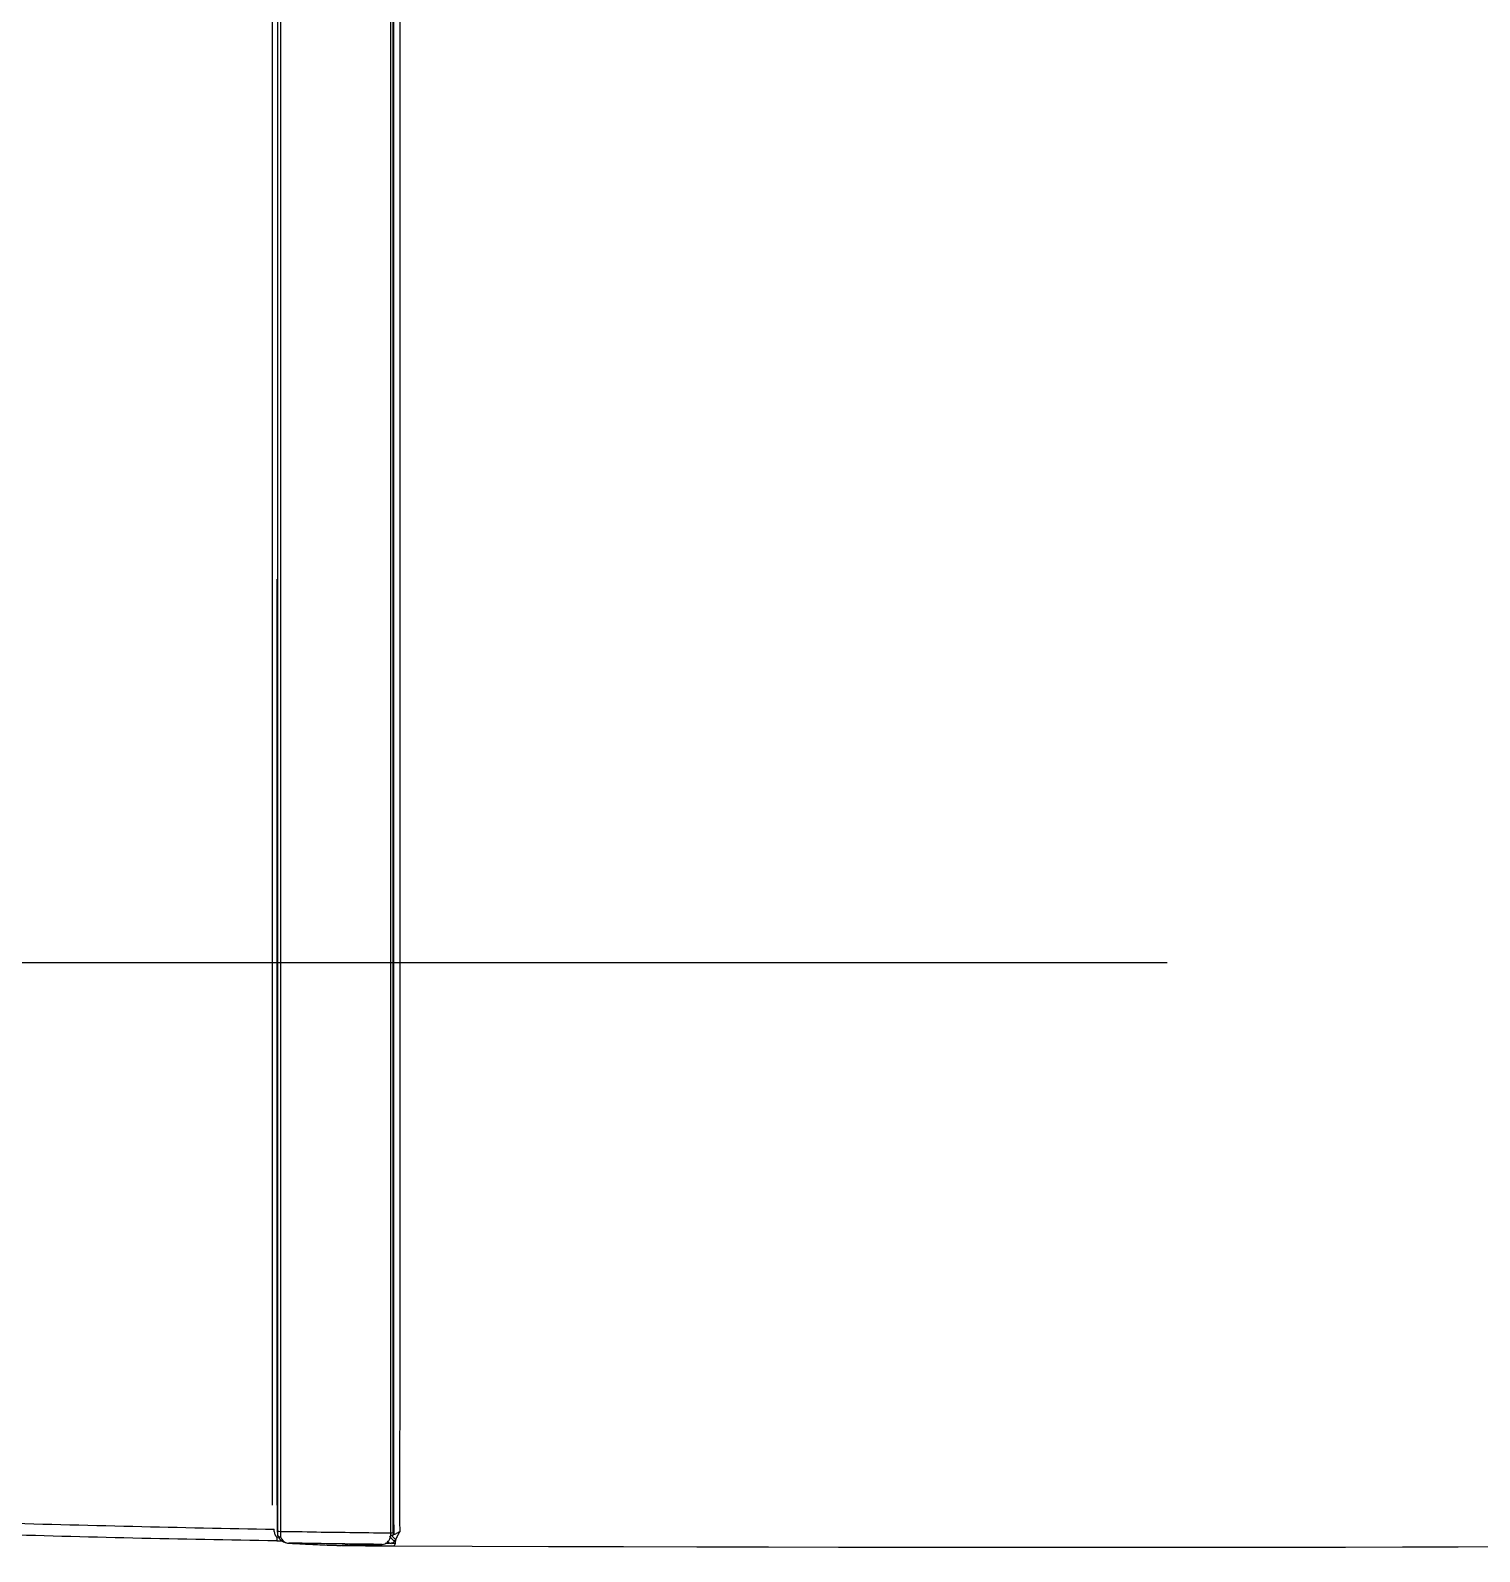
# Model space of a CAD drawing. Header units: millimetres. Extents: x 0 to 460316, y -63250 to 103204.
# Drawn here: x 222277.4 to 222376.5, y 89390.5 to 89494.5 of the extents above; entities that cross this region are included whole.
import ezdxf
from ezdxf.enums import TextEntityAlignment as Align

# ---------------------------------------------------------------- set-up
doc = ezdxf.new("R2010")
doc.units = ezdxf.units.MM
doc.header["$LTSCALE"] = 25
doc.linetypes.add('HIDDEN', pattern=[9.525, 6.35, -3.175])
for name, color, linetype in [('ac-Ref', 8, 'Continuous'), ('FORM(YOURNAME)-11', 1, 'Continuous'), ('도면층8', 8, 'Continuous')]:
    doc.layers.add(name, color=color, linetype=linetype)
doc.styles.add('YOURNAME', font='HY울릉도M.TTF')

# ---------------------------------------------------------------- blocks, each defined once
blk = doc.blocks.new('*U374')
at = {"color": 8}
for p, q in [((1519.72, 193.19), (1519.72, 193.19)), ((1519.78, 190.56), (1519.78, 190.56)), ((1519.79, 190.46), (1519.79, 190.49)), ((1519.79, 190.46), (1519.79, 190.49)), ((1519.77, 189.43), (1519.77, 189.44)), ((1519.64, 186.8), (1519.64, 186.81))]:
    blk.add_line(p, q, dxfattribs=at)
at = {"color": 1, "linetype": 'HIDDEN'}
blk.add_lwpolyline([(1479.94, 484.99), (1479.94, 14.99), (39.94, 14.99), (39.94, 484.99)], close=True, dxfattribs=at)
at = {"color": 8}
blk.add_arc((1519.01, 193.8), 0.2, 80.5717, 90, dxfattribs=at)
for centre, major_axis, ratio, start_param, end_param in [((1518.89, 193.8), (0, -0.2), 0.205027, 1.568733, 3.141593), ((1519.01, 193.8), (0, -0.2), 0.351833, 1.567117, 3.141593), ((1519.01, 193.8), (0.033, 0.197), 0.348188, 4.76642, 6.323186), ((1519.07, 194.06), (-0.393, -0.309), 0.676569, 1.247751, 2.270849), ((1519.16, 193.82), (-0.5, -0.021), 0.710917, 2.398177, 3.067106), ((1518.79, 186.26), (0, -0.2), 0.201921, 0.053462, 1.568761)]:
    blk.add_ellipse(centre, major_axis=major_axis, ratio=ratio, start_param=start_param, end_param=end_param, dxfattribs=at)
for points, degree in [([(1519.83, 194), (1520.22, 309.36), (1519.33, 344.73), (1517.18, 380.02)], 3), ([(1518.39, 194), (1518.56, 194), (1518.73, 194), (1518.89, 194)], 3), ([(1518.89, 194), (1518.93, 194), (1518.97, 194), (1519.01, 194)], 3), ([(1519.08, 193.8), (1519.03, 193.8), (1518.99, 193.8), (1518.94, 193.8)], 3), ([(1519.1, 193.85), (1519.21, 193.92), (1519.3, 194.02), (1519.36, 194.13)], 3), ([(1519.66, 194.12), (1519.65, 194.12), (1519.54, 194.12), (1519.36, 194.13)], 3), ([(1519.36, 194.13), (1519.41, 194.1), (1519.45, 194.07), (1519.49, 194.05)], 3), ([(1519.66, 194.12), (1519.66, 194.02), (1519.66, 193.92), (1519.65, 193.81)], 3), ([(1519.65, 193.81), (1519.66, 193.68), (1519.67, 193.54), (1519.67, 193.4)], 3), ([(1519.83, 194), (1519.78, 194.04), (1519.72, 194.08), (1519.66, 194.12)], 3), ([(1519.78, 190.56), (1519.72, 193.18)], 1), ([(1519.78, 190.87), (1519.78, 190.74), (1519.79, 190.62), (1519.79, 190.49)], 3), ([(1519.79, 190.49), (1519.79, 190.49), (1519.79, 190.49), (1519.79, 190.49)], 3), ([(1519.64, 186.8), (1519.66, 187.34), (1519.69, 187.87)], 2), ([(1519.49, 186), (1519.49, 186.16), (1519.49, 186.31), (1519.49, 186.47)], 3), ([(1518.89, 186.05), (1518.27, 186.05), (1517.66, 186.05), (1517.05, 186.05)], 3), ([(1518.89, 186.05), (1518.89, 186.05), (1518.89, 186.05), (1518.89, 186.05)], 3), ([(1519.26, 186), (1519.23, 186.05), (1519.18, 186.11), (1519.13, 186.14)], 3), ([(1519.26, 186), (1519.4, 186), (1519.49, 185.99), (1519.49, 185.99)], 3)]:
    blk.add_open_spline(points, degree=degree, dxfattribs=at)
for points, knots in [([(1039.94, 193.94), (1119.89, 193.94), (1199.84, 193.94), (1299.77, 193.94), (1319.76, 193.94), (1359.74, 193.94), (1379.73, 193.94), (1419.69, 193.94), (1439.67, 193.94), (1469.52, 193.94), (1479.45, 193.94), (1494.31, 193.94), (1499.26, 193.94), (1509.14, 193.94), (1514.08, 193.94), (1518.98, 193.94)], [0, 0, 0, 0, 0.5, 0.5, 0.625, 0.625, 0.75, 0.75, 0.875, 0.875, 0.9375, 0.9375, 0.96875, 0.96875, 1, 1, 1, 1]), ([(1518.94, 193.8), (1514.03, 193.8), (1509.09, 193.8), (1499.21, 193.8), (1494.26, 193.8), (1479.4, 193.8), (1469.47, 193.8), (1439.62, 193.8), (1419.64, 193.8), (1379.68, 193.8), (1359.7, 193.8), (1319.73, 193.8), (1299.74, 193.8), (1199.82, 193.8), (1119.88, 193.8), (1039.94, 193.8)], [0, 0, 0, 0, 0.03125, 0.03125, 0.0625, 0.0625, 0.125, 0.125, 0.25, 0.25, 0.375, 0.375, 0.5, 0.5, 1, 1, 1, 1]), ([(1329.85, 194.41), (1345.65, 194.41), (1361.45, 194.41), (1393.05, 194.41), (1408.85, 194.41), (1440.42, 194.41), (1456.18, 194.41), (1479.77, 194.41), (1487.62, 194.41), (1499.36, 194.41), (1503.27, 194.41), (1511.08, 194.41), (1514.98, 194.37), (1518.86, 194.4)], [0, 0, 0, 0, 0.25, 0.25, 0.5, 0.5, 0.75, 0.75, 0.875, 0.875, 0.9375, 0.9375, 1, 1, 1, 1]), ([(1518.39, 194), (1513.69, 194), (1508.95, 194), (1499.29, 194), (1494.34, 194), (1479.47, 194), (1469.54, 194), (1439.69, 194), (1419.71, 194), (1379.75, 194), (1359.76, 194), (1336.79, 194), (1333.82, 194), (1330.84, 194)], [0, 0, 0, 0, 0.076277, 0.076277, 0.155939, 0.155939, 0.315263, 0.315263, 0.633912, 0.633912, 0.952561, 0.952561, 1, 1, 1, 1]), ([(1518.83, 186.26), (1518.84, 186.64), (1518.84, 187.03), (1518.86, 188.28), (1518.88, 189.14), (1518.9, 190.88), (1518.91, 191.74), (1518.93, 193.01), (1518.93, 193.4), (1518.94, 193.8)], [0, 0, 0, 0, 0.152969, 0.152969, 0.497591, 0.497591, 0.842214, 0.842214, 1, 1, 1, 1]), ([(1519.04, 193.99), (1519.02, 194.04), (1519.01, 194.08), (1518.97, 194.17), (1518.95, 194.21), (1518.92, 194.28), (1518.91, 194.3), (1518.89, 194.33), (1518.88, 194.35), (1518.87, 194.36), (1518.87, 194.37), (1518.87, 194.38), (1518.86, 194.39), (1518.86, 194.39), (1518.86, 194.39), (1518.86, 194.4), (1518.86, 194.4), (1518.86, 194.4)], [0, 0, 0, 0, 0.329841, 0.329841, 0.64484, 0.64484, 0.808285, 0.808285, 0.89597, 0.89597, 0.943441, 0.943441, 0.96921, 0.96921, 0.986236, 0.986236, 1, 1, 1, 1]), ([(1518.86, 194.4), (1518.86, 194.4), (1518.86, 194.4), (1518.86, 194.4), (1518.87, 194.4), (1518.87, 194.39), (1518.88, 194.39), (1518.89, 194.39), (1518.89, 194.38), (1518.91, 194.37), (1518.92, 194.37), (1518.96, 194.35), (1518.98, 194.34), (1519.04, 194.3), (1519.08, 194.28), (1519.21, 194.21), (1519.29, 194.17), (1519.36, 194.13)], [0, 0, 0, 0, 0.009976, 0.009976, 0.022556, 0.022556, 0.04139, 0.04139, 0.07605, 0.07605, 0.139998, 0.139998, 0.259042, 0.259042, 0.487994, 0.487994, 1, 1, 1, 1]), ([(1519.72, 193.19), (1519.72, 193.26), (1519.71, 193.33), (1519.64, 193.48), (1519.59, 193.56), (1519.46, 193.66), (1519.4, 193.7), (1519.26, 193.76), (1519.17, 193.79), (1519.08, 193.8)], [0, 0, 0, 0, 0.259, 0.259, 0.575766, 0.575766, 0.78372, 0.78372, 1, 1, 1, 1]), ([(1519.49, 194.05), (1519.56, 194), (1519.61, 193.95), (1519.65, 193.86), (1519.65, 193.84), (1519.65, 193.81)], [0, 0, 0, 0, 0.71699, 0.71699, 1, 1, 1, 1]), ([(1519.79, 190.49), (1519.8, 190.84), (1519.8, 191.19), (1519.81, 191.89), (1519.81, 192.24), (1519.82, 193.06), (1519.83, 193.53), (1519.83, 194)], [0, 0, 0, 0, 0.298691, 0.298691, 0.597383, 0.597383, 1, 1, 1, 1]), ([(1519.72, 193.19), (1519.72, 192.99), (1519.72, 192.8), (1519.71, 191.73), (1519.7, 190.87), (1519.67, 189.13), (1519.66, 188.26), (1519.64, 187.2), (1519.64, 187.01), (1519.64, 186.81)], [0, 0, 0, 0, 0.092017, 0.092017, 0.499829, 0.499829, 0.907641, 0.907641, 1, 1, 1, 1]), ([(1519.78, 190.56), (1519.77, 191), (1519.76, 191.43), (1519.74, 192.31), (1519.73, 192.75), (1519.72, 193.19)], [0, 0, 0, 0, 0.5, 0.5, 1, 1, 1, 1]), ([(1519.77, 189.44), (1519.77, 189.5), (1519.77, 189.57), (1519.78, 189.73), (1519.78, 189.82), (1519.78, 190), (1519.79, 190.09), (1519.79, 190.26), (1519.79, 190.34), (1519.79, 190.47), (1519.78, 190.51), (1519.78, 190.56)], [0, 0, 0, 0, 0.21624, 0.21624, 0.432749, 0.432749, 0.645647, 0.645647, 0.856424, 0.856424, 1, 1, 1, 1]), ([(1519.64, 186.81), (1519.66, 187.25), (1519.68, 187.68), (1519.73, 188.56), (1519.75, 189), (1519.77, 189.44)], [0, 0, 0, 0, 0.5, 0.5, 1, 1, 1, 1]), ([(1039.94, 186.26), (1119.86, 186.26), (1199.78, 186.26), (1299.68, 186.26), (1319.66, 186.26), (1359.62, 186.26), (1379.6, 186.26), (1419.55, 186.26), (1439.51, 186.26), (1469.34, 186.26), (1479.27, 186.26), (1494.15, 186.26), (1499.1, 186.26), (1508.99, 186.26), (1513.93, 186.26), (1518.83, 186.26)], [0, 0, 0, 0, 0.5, 0.5, 0.625, 0.625, 0.75, 0.75, 0.875, 0.875, 0.9375, 0.9375, 0.96875, 0.96875, 1, 1, 1, 1]), ([(1518.83, 186.26), (1518.94, 186.26), (1519.05, 186.26), (1519.16, 186.25), (1519.18, 186.25), (1519.2, 186.25)], [0, 0, 0, 0, 0.840137, 0.840137, 1, 1, 1, 1]), ([(1519.12, 186.05), (1519.12, 186.05), (1519.12, 186.05), (1519.14, 186.06), (1519.15, 186.07), (1519.17, 186.09), (1519.18, 186.1), (1519.19, 186.12), (1519.19, 186.12), (1519.19, 186.14), (1519.2, 186.16), (1519.2, 186.2), (1519.2, 186.23), (1519.2, 186.25), (1519.2, 186.25), (1519.2, 186.25)], [0, 0, 0, 0, 0.055006, 0.055006, 0.276288, 0.276288, 0.497423, 0.497423, 0.530007, 0.530007, 0.756604, 0.756604, 0.983112, 0.983112, 1, 1, 1, 1]), ([(1519.13, 186.07), (1519.16, 186.08), (1519.28, 186.12), (1519.45, 186.27), (1519.59, 186.52), (1519.63, 186.7), (1519.64, 186.8)], [0, 0, 0, 0, 0.088268, 0.35843, 0.674319, 1, 1, 1, 1]), ([(1519.2, 186.25), (1519.26, 186.28), (1519.32, 186.31), (1519.45, 186.4), (1519.51, 186.46), (1519.6, 186.62), (1519.63, 186.71), (1519.64, 186.81)], [0, 0, 0, 0, 0.226788, 0.226788, 0.577205, 0.577205, 1, 1, 1, 1]), ([(1518.79, 186.06), (1513.89, 186.06), (1508.95, 186.06), (1499.07, 186.06), (1494.11, 186.06), (1479.24, 186.06), (1469.31, 186.06), (1439.47, 186.06), (1419.52, 186.06), (1379.58, 186.06), (1359.6, 186.06), (1319.64, 186.06), (1299.66, 186.06), (1199.77, 186.06), (1119.86, 186.06), (1039.94, 186.06)], [0, 0, 0, 0, 0.03125, 0.03125, 0.0625, 0.0625, 0.125, 0.125, 0.25, 0.25, 0.375, 0.375, 0.5, 0.5, 1, 1, 1, 1]), ([(1517.05, 185.7), (1508.46, 185.7), (1499.79, 185.7), (1482.12, 185.7), (1473.1, 185.7), (1446, 185.7), (1427.88, 185.7), (1409.74, 185.7)], [0, 0, 0, 0, 0.243248, 0.243248, 0.495499, 0.495499, 1, 1, 1, 1]), ([(1517.05, 186.02), (1512.16, 186.02), (1507.25, 186.02), (1497.42, 186.02), (1492.5, 186.02), (1477.71, 186.02), (1467.82, 186.02), (1456.52, 186.02), (1455.11, 186.02), (1453.7, 186.02)], [0, 0, 0, 0, 0.233427, 0.233427, 0.466853, 0.466853, 0.933707, 0.933707, 1, 1, 1, 1]), ([(1517.05, 186.05), (1517.05, 186.04), (1517.05, 186.03), (1517.05, 186.02), (1517.05, 186.02), (1517.05, 186.02)], [0, 0, 0, 0, 0.865418, 0.865418, 1, 1, 1, 1]), ([(1518.23, 166.3), (1518.32, 169.59), (1518.41, 172.87), (1518.56, 179.38), (1518.63, 182.6), (1518.68, 185.82)], [0, 0, 0, 0, 0.505489, 0.505489, 1, 1, 1, 1]), ([(1519.25, 186), (1519.2, 185.95), (1519.13, 185.91), (1518.98, 185.86), (1518.9, 185.84), (1518.78, 185.82), (1518.73, 185.82), (1518.68, 185.82)], [0, 0, 0, 0, 0.426124, 0.426124, 0.795442, 0.795442, 1, 1, 1, 1]), ([(1519.12, 186.05), (1519.09, 186.05), (1519.07, 186.06), (1518.97, 186.06), (1518.88, 186.06), (1518.79, 186.06)], [0, 0, 0, 0, 0.249344, 0.249344, 1, 1, 1, 1]), ([(1518.89, 186.05), (1518.91, 186.05), (1518.94, 186.05), (1519, 186.05), (1519.02, 186.05), (1519.06, 186.05), (1519.07, 186.05), (1519.09, 186.05), (1519.1, 186.05), (1519.11, 186.05), (1519.11, 186.05), (1519.12, 186.05)], [0, 0, 0, 0, 0.330293, 0.330293, 0.681956, 0.681956, 0.82164, 0.82164, 0.940754, 0.940754, 1, 1, 1, 1]), ([(1519.49, 186), (1519.43, 182.72), (1519.37, 179.43), (1519.22, 172.92), (1519.13, 169.7), (1519.04, 166.47)], [0, 0, 0, 0, 0.504534, 0.504534, 1, 1, 1, 1])]:
    blk.add_open_spline(points, degree=3, knots=knots, dxfattribs=at)
blk = doc.blocks.new('A$C43c8e90a')
at = {"layer": '도면층8', "rotation": 270}
blk.add_blockref('*U374', (11203.98, 6666.69), dxfattribs=at)
at = {"layer": 'FORM(YOURNAME)-11', "color": 3, "style": 'YOURNAME'}
for tag, height, p in [('1', 112.62, (41267.91, 5868.13)), ('2', 112.62, (41267.91, 5707.23)), ('3', 112.62, (41267.91, 5385.45)), ('4', 112.62, (41267.91, 4902.77)), ('5', 128.71, (41267.91, 4323.55)), ('6', 128.71, (41267.91, 3760.43)), ('7', 128.71, (41267.91, 3197.3)), ('8', 128.71, (41267.91, 2634.18)), ('9', 128.71, (41267.91, 2071.05)), ('10', 128.71, (40205.33, 1524.02)), ('11', 128.71, (41267.91, 1507.93)), ('12', 128.71, (40205.33, 960.89)), ('13', 128.71, (41267.91, 960.89))]:
    blk.add_attdef(tag, text='', height=height, dxfattribs=at).set_placement(p, align=Align.MIDDLE_RIGHT)

msp = doc.modelspace()

# ---------------------------------------------------------------- block references
at = {"layer": 'ac-Ref'}
msp.add_blockref('A$C43c8e90a', (210904.25, 84244.02), dxfattribs=at)

doc.saveas('drawing.dxf')
